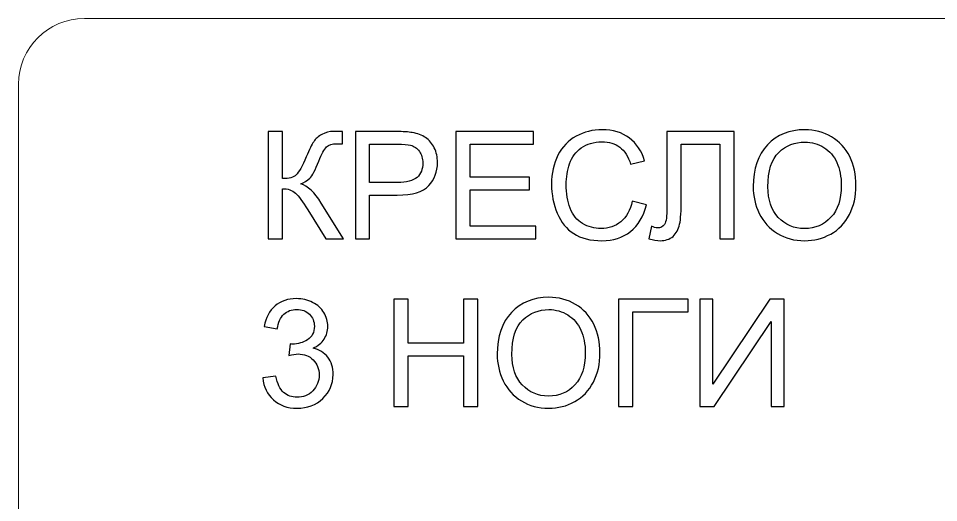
# Model space of a CAD drawing. Header units: centimetres. Extents: x -343 to 358, y -257 to 272.
# Drawn here: x -343.2 to -245.5, y -106.6 to -55.1 of the extents above; entities that cross this region are included whole.
import ezdxf

# ---------------------------------------------------------------- set-up
doc = ezdxf.new("R2010")
doc.units = ezdxf.units.CM
doc.header["$MEASUREMENT"] = 0
doc.layers.add('layer 1', color=7, linetype='Continuous')

msp = doc.modelspace()

# ---------------------------------------------------------------- linework, layer by layer
at = {"layer": 'layer 1', "color": 253, "lineweight": 20}
msp.add_open_spline([(-336.15246, -55.13063), (-336.15246, -55.13063), (-58.05242, -55.13063), (-58.05242, -55.13063), (-58.05242, -55.13063), (-54.20242, -55.13063), (-51.05242, -58.28063), (-51.05242, -62.13063), (-51.05242, -62.13063), (-51.05242, -62.13063), (-51.05242, -249.63733), (-51.05242, -249.63733), (-51.05242, -249.63733), (-51.05242, -253.48733), (-54.20242, -256.63733), (-58.05242, -256.63733), (-58.05242, -256.63733), (-58.05242, -256.63733), (-336.15246, -256.63733), (-336.15246, -256.63733), (-336.15246, -256.63733), (-340.00246, -256.63733), (-343.15246, -253.48733), (-343.15246, -249.63733), (-343.15246, -249.63733), (-343.15246, -249.63733), (-343.15246, -62.13063), (-343.15246, -62.13063), (-343.15246, -62.13063), (-343.15246, -58.28063), (-340.00246, -55.13063), (-336.15246, -55.13063)], degree=3, knots=[0, 0, 0, 0, 0.11111111, 0.11111111, 0.11111111, 0.11111111, 0.22222222, 0.22222222, 0.22222222, 0.22222222, 0.33333333, 0.33333333, 0.33333333, 0.33333333, 0.44444444, 0.44444444, 0.44444444, 0.44444444, 0.55555556, 0.55555556, 0.55555556, 0.55555556, 0.66666667, 0.66666667, 0.66666667, 0.66666667, 0.77777778, 0.77777778, 0.77777778, 0.77777778, 1, 1, 1, 1], dxfattribs=at)
at = {"layer": 'layer 1', "color": 250}
for points, knots in [([(-316.63343, -67.15119), (-316.63343, -67.15119), (-315.12015, -67.15119), (-315.12015, -67.15119), (-315.12015, -67.15119), (-315.12015, -67.15119), (-315.12015, -72.15299), (-315.12015, -72.15299), (-315.12015, -72.15299), (-314.43253, -72.15299), (-313.94669, -72.01759), (-313.66793, -71.74945), (-313.66793, -71.74945), (-313.38651, -71.48131), (-313.03075, -70.83882), (-312.59535, -69.81935), (-312.59535, -69.81935), (-312.27942, -69.06802), (-312.01924, -68.53969), (-311.81216, -68.23173), (-311.81216, -68.23173), (-311.60773, -67.9211), (-311.3157, -67.66093), (-310.93605, -67.45119), (-310.93605, -67.45119), (-310.55905, -67.24145), (-310.13958, -67.13526), (-309.68294, -67.13526), (-309.68294, -67.13526), (-309.10152, -67.13526), (-308.79621, -67.14057), (-308.76435, -67.15119), (-308.76435, -67.15119), (-308.76435, -67.15119), (-308.76435, -68.45739), (-308.76435, -68.45739), (-308.76435, -68.45739), (-308.81745, -68.45739), (-308.91833, -68.45474), (-309.06701, -68.44943), (-309.06701, -68.44943), (-309.23426, -68.44412), (-309.33515, -68.44146), (-309.37232, -68.44146), (-309.37232, -68.44146), (-309.85285, -68.44146), (-310.21126, -68.55828), (-310.44489, -68.79191), (-310.44489, -68.79191), (-310.68383, -69.02554), (-310.95463, -69.52466), (-311.2626, -70.28661), (-311.2626, -70.28661), (-311.6449, -71.25299), (-311.9688, -71.86361), (-312.23429, -72.11582), (-312.23429, -72.11582), (-312.49712, -72.36538), (-312.81571, -72.56716), (-313.18208, -72.71848), (-313.18208, -72.71848), (-312.44668, -72.92026), (-311.71924, -73.60256), (-311.00242, -74.76009), (-311.00242, -74.76009), (-311.00242, -74.76009), (-308.65284, -78.55658), (-308.65284, -78.55658), (-308.65284, -78.55658), (-308.65284, -78.55658), (-310.52719, -78.55658), (-310.52719, -78.55658), (-310.52719, -78.55658), (-310.52719, -78.55658), (-312.44137, -75.46629), (-312.44137, -75.46629), (-312.44137, -75.46629), (-312.96438, -74.60876), (-313.40244, -74.01938), (-313.75288, -73.70079), (-313.75288, -73.70079), (-314.10598, -73.37955), (-314.55997, -73.22026), (-315.12015, -73.22026), (-315.12015, -73.22026), (-315.12015, -73.22026), (-315.12015, -78.55658), (-315.12015, -78.55658), (-315.12015, -78.55658), (-315.12015, -78.55658), (-316.63343, -78.55658), (-316.63343, -78.55658), (-316.63343, -78.55658), (-316.63343, -78.55658), (-316.63343, -67.15119), (-316.63343, -67.15119)], [0, 0, 0, 0, 0.04, 0.04, 0.04, 0.04, 0.08, 0.08, 0.08, 0.08, 0.12, 0.12, 0.12, 0.12, 0.16, 0.16, 0.16, 0.16, 0.2, 0.2, 0.2, 0.2, 0.24, 0.24, 0.24, 0.24, 0.28, 0.28, 0.28, 0.28, 0.32, 0.32, 0.32, 0.32, 0.36, 0.36, 0.36, 0.36, 0.4, 0.4, 0.4, 0.4, 0.44, 0.44, 0.44, 0.44, 0.48, 0.48, 0.48, 0.48, 0.52, 0.52, 0.52, 0.52, 0.56, 0.56, 0.56, 0.56, 0.6, 0.6, 0.6, 0.6, 0.64, 0.64, 0.64, 0.64, 0.68, 0.68, 0.68, 0.68, 0.72, 0.72, 0.72, 0.72, 0.76, 0.76, 0.76, 0.76, 0.8, 0.8, 0.8, 0.8, 0.84, 0.84, 0.84, 0.84, 0.88, 0.88, 0.88, 0.88, 0.92, 0.92, 0.92, 0.92, 1, 1, 1, 1]), ([(-307.38646, -78.55658), (-307.38646, -78.55658), (-307.38646, -67.15119), (-307.38646, -67.15119), (-307.38646, -67.15119), (-307.38646, -67.15119), (-303.08024, -67.15119), (-303.08024, -67.15119), (-303.08024, -67.15119), (-302.32359, -67.15119), (-301.74483, -67.18836), (-301.34394, -67.26004), (-301.34394, -67.26004), (-300.78376, -67.35296), (-300.31384, -67.53084), (-299.9342, -67.79101), (-299.9342, -67.79101), (-299.55455, -68.05385), (-299.24923, -68.42022), (-299.01826, -68.89014), (-299.01826, -68.89014), (-298.78728, -69.36005), (-298.67312, -69.87776), (-298.67312, -70.44325), (-298.67312, -70.44325), (-298.67312, -71.40963), (-298.98109, -72.22999), (-299.59968, -72.89902), (-299.59968, -72.89902), (-300.21561, -73.5707), (-301.33332, -73.90522), (-302.94749, -73.90522), (-302.94749, -73.90522), (-302.94749, -73.90522), (-305.87318, -73.90522), (-305.87318, -73.90522), (-305.87318, -73.90522), (-305.87318, -73.90522), (-305.87318, -78.55658), (-305.87318, -78.55658), (-305.87318, -78.55658), (-305.87318, -78.55658), (-307.38646, -78.55658), (-307.38646, -78.55658)], [0, 0, 0, 0, 0.08333333, 0.08333333, 0.08333333, 0.08333333, 0.16666667, 0.16666667, 0.16666667, 0.16666667, 0.25, 0.25, 0.25, 0.25, 0.33333333, 0.33333333, 0.33333333, 0.33333333, 0.41666667, 0.41666667, 0.41666667, 0.41666667, 0.5, 0.5, 0.5, 0.5, 0.58333333, 0.58333333, 0.58333333, 0.58333333, 0.66666667, 0.66666667, 0.66666667, 0.66666667, 0.75, 0.75, 0.75, 0.75, 0.83333333, 0.83333333, 0.83333333, 0.83333333, 1, 1, 1, 1]), ([(-296.72974, -78.55658), (-296.72974, -78.55658), (-296.72974, -67.15119), (-296.72974, -67.15119), (-296.72974, -67.15119), (-296.72974, -67.15119), (-288.49429, -67.15119), (-288.49429, -67.15119), (-288.49429, -67.15119), (-288.49429, -67.15119), (-288.49429, -68.48925), (-288.49429, -68.48925), (-288.49429, -68.48925), (-288.49429, -68.48925), (-295.21646, -68.48925), (-295.21646, -68.48925), (-295.21646, -68.48925), (-295.21646, -68.48925), (-295.21646, -71.9937), (-295.21646, -71.9937), (-295.21646, -71.9937), (-295.21646, -71.9937), (-288.92438, -71.9937), (-288.92438, -71.9937), (-288.92438, -71.9937), (-288.92438, -71.9937), (-288.92438, -73.33176), (-288.92438, -73.33176), (-288.92438, -73.33176), (-288.92438, -73.33176), (-295.21646, -73.33176), (-295.21646, -73.33176), (-295.21646, -73.33176), (-295.21646, -73.33176), (-295.21646, -77.21852), (-295.21646, -77.21852), (-295.21646, -77.21852), (-295.21646, -77.21852), (-288.22349, -77.21852), (-288.22349, -77.21852), (-288.22349, -77.21852), (-288.22349, -77.21852), (-288.22349, -78.55658), (-288.22349, -78.55658), (-288.22349, -78.55658), (-288.22349, -78.55658), (-296.72974, -78.55658), (-296.72974, -78.55658)], [0, 0, 0, 0, 0.07692308, 0.07692308, 0.07692308, 0.07692308, 0.15384615, 0.15384615, 0.15384615, 0.15384615, 0.23076923, 0.23076923, 0.23076923, 0.23076923, 0.30769231, 0.30769231, 0.30769231, 0.30769231, 0.38461538, 0.38461538, 0.38461538, 0.38461538, 0.46153846, 0.46153846, 0.46153846, 0.46153846, 0.53846154, 0.53846154, 0.53846154, 0.53846154, 0.61538462, 0.61538462, 0.61538462, 0.61538462, 0.69230769, 0.69230769, 0.69230769, 0.69230769, 0.76923077, 0.76923077, 0.76923077, 0.76923077, 0.84615385, 0.84615385, 0.84615385, 0.84615385, 1, 1, 1, 1]), ([(-278.01279, -74.55567), (-278.01279, -74.55567), (-276.4995, -74.93797), (-276.4995, -74.93797), (-276.4995, -74.93797), (-276.81544, -76.1778), (-277.38358, -77.12029), (-278.20394, -77.77073), (-278.20394, -77.77073), (-279.0243, -78.42118), (-280.02785, -78.74773), (-281.21458, -78.74773), (-281.21458, -78.74773), (-282.44114, -78.74773), (-283.43938, -78.49817), (-284.20929, -77.9964), (-284.20929, -77.9964), (-284.97921, -77.49728), (-285.56329, -76.7725), (-285.96417, -75.8247), (-285.96417, -75.8247), (-286.36506, -74.87425), (-286.56683, -73.85743), (-286.56683, -72.76893), (-286.56683, -72.76893), (-286.56683, -71.58219), (-286.34117, -70.54679), (-285.88718, -69.66271), (-285.88718, -69.66271), (-285.4332, -68.77863), (-284.78806, -68.10695), (-283.95177, -67.64765), (-283.95177, -67.64765), (-283.11548, -67.18836), (-282.19424, -66.96004), (-281.19069, -66.96004), (-281.19069, -66.96004), (-280.04909, -66.96004), (-279.09067, -67.24942), (-278.31545, -67.83084), (-278.31545, -67.83084), (-277.53756, -68.41226), (-276.99597, -69.22731), (-276.69066, -70.27864), (-276.69066, -70.27864), (-276.69066, -70.27864), (-278.17208, -70.62909), (-278.17208, -70.62909), (-278.17208, -70.62909), (-278.43492, -69.80076), (-278.81987, -69.19545), (-279.32165, -68.81846), (-279.32165, -68.81846), (-279.82342, -68.43881), (-280.45528, -68.25031), (-281.21724, -68.25031), (-281.21724, -68.25031), (-282.0907, -68.25031), (-282.82344, -68.46005), (-283.41017, -68.87952), (-283.41017, -68.87952), (-283.9969, -69.29899), (-284.41107, -69.86448), (-284.64735, -70.57068), (-284.64735, -70.57068), (-284.88629, -71.27954), (-285.00576, -72.00963), (-285.00576, -72.76096), (-285.00576, -72.76096), (-285.00576, -73.73), (-284.86505, -74.5769), (-284.58363, -75.29903), (-284.58363, -75.29903), (-284.30222, -76.02382), (-283.86416, -76.56276), (-283.26946, -76.92117), (-283.26946, -76.92117), (-282.67477, -77.27958), (-282.03229, -77.45746), (-281.33936, -77.45746), (-281.33936, -77.45746), (-280.49511, -77.45746), (-279.7836, -77.21321), (-279.19952, -76.72736), (-279.19952, -76.72736), (-278.61545, -76.23886), (-278.21987, -75.51673), (-278.01279, -74.55567)], [0, 0, 0, 0, 0.04347826, 0.04347826, 0.04347826, 0.04347826, 0.08695652, 0.08695652, 0.08695652, 0.08695652, 0.13043478, 0.13043478, 0.13043478, 0.13043478, 0.17391304, 0.17391304, 0.17391304, 0.17391304, 0.2173913, 0.2173913, 0.2173913, 0.2173913, 0.26086957, 0.26086957, 0.26086957, 0.26086957, 0.30434783, 0.30434783, 0.30434783, 0.30434783, 0.34782609, 0.34782609, 0.34782609, 0.34782609, 0.39130435, 0.39130435, 0.39130435, 0.39130435, 0.43478261, 0.43478261, 0.43478261, 0.43478261, 0.47826087, 0.47826087, 0.47826087, 0.47826087, 0.52173913, 0.52173913, 0.52173913, 0.52173913, 0.56521739, 0.56521739, 0.56521739, 0.56521739, 0.60869565, 0.60869565, 0.60869565, 0.60869565, 0.65217391, 0.65217391, 0.65217391, 0.65217391, 0.69565217, 0.69565217, 0.69565217, 0.69565217, 0.73913043, 0.73913043, 0.73913043, 0.73913043, 0.7826087, 0.7826087, 0.7826087, 0.7826087, 0.82608696, 0.82608696, 0.82608696, 0.82608696, 0.86956522, 0.86956522, 0.86956522, 0.86956522, 0.91304348, 0.91304348, 0.91304348, 0.91304348, 1, 1, 1, 1]), ([(-274.31719, -67.15119), (-274.31719, -67.15119), (-267.19678, -67.15119), (-267.19678, -67.15119), (-267.19678, -67.15119), (-267.19678, -67.15119), (-267.19678, -78.55658), (-267.19678, -78.55658), (-267.19678, -78.55658), (-267.19678, -78.55658), (-268.71007, -78.55658), (-268.71007, -78.55658), (-268.71007, -78.55658), (-268.71007, -78.55658), (-268.71007, -68.48925), (-268.71007, -68.48925), (-268.71007, -68.48925), (-268.71007, -68.48925), (-272.8039, -68.48925), (-272.8039, -68.48925), (-272.8039, -68.48925), (-272.8039, -68.48925), (-272.8039, -74.36451), (-272.8039, -74.36451), (-272.8039, -74.36451), (-272.8039, -75.55921), (-272.85966, -76.43267), (-272.97116, -76.98754), (-272.97116, -76.98754), (-273.08267, -77.54507), (-273.31895, -77.97516), (-273.67736, -78.28578), (-273.67736, -78.28578), (-274.03577, -78.59375), (-274.49241, -78.74773), (-275.04197, -78.74773), (-275.04197, -78.74773), (-275.37649, -78.74773), (-275.77738, -78.6787), (-276.24464, -78.54065), (-276.24464, -78.54065), (-276.24464, -78.54065), (-275.97384, -77.20259), (-275.97384, -77.20259), (-275.97384, -77.20259), (-275.72693, -77.33002), (-275.51454, -77.39374), (-275.33932, -77.39374), (-275.33932, -77.39374), (-274.99949, -77.39374), (-274.74197, -77.26631), (-274.57206, -77.00878), (-274.57206, -77.00878), (-274.40214, -76.75126), (-274.31719, -76.14594), (-274.31719, -75.19018), (-274.31719, -75.19018), (-274.31719, -75.19018), (-274.31719, -67.15119), (-274.31719, -67.15119)], [0, 0, 0, 0, 0.0625, 0.0625, 0.0625, 0.0625, 0.125, 0.125, 0.125, 0.125, 0.1875, 0.1875, 0.1875, 0.1875, 0.25, 0.25, 0.25, 0.25, 0.3125, 0.3125, 0.3125, 0.3125, 0.375, 0.375, 0.375, 0.375, 0.4375, 0.4375, 0.4375, 0.4375, 0.5, 0.5, 0.5, 0.5, 0.5625, 0.5625, 0.5625, 0.5625, 0.625, 0.625, 0.625, 0.625, 0.6875, 0.6875, 0.6875, 0.6875, 0.75, 0.75, 0.75, 0.75, 0.8125, 0.8125, 0.8125, 0.8125, 0.875, 0.875, 0.875, 0.875, 1, 1, 1, 1]), ([(-265.16845, -73.00521), (-265.16845, -71.11493), (-264.65871, -69.63351), (-263.64189, -68.56359), (-263.64189, -68.56359), (-262.62507, -67.49367), (-261.31356, -66.96004), (-259.7047, -66.96004), (-259.7047, -66.96004), (-258.65071, -66.96004), (-257.70291, -67.21225), (-256.856, -67.71402), (-256.856, -67.71402), (-256.01175, -68.2158), (-255.36661, -68.91669), (-254.92325, -69.81669), (-254.92325, -69.81669), (-254.47988, -70.71404), (-254.25687, -71.73352), (-254.25687, -72.87247), (-254.25687, -72.87247), (-254.25687, -74.02734), (-254.4905, -75.06275), (-254.95776, -75.97338), (-254.95776, -75.97338), (-255.42502, -76.88666), (-256.08609, -77.57693), (-256.94096, -78.04419), (-256.94096, -78.04419), (-257.79849, -78.5141), (-258.72239, -78.74773), (-259.71266, -78.74773), (-259.71266, -78.74773), (-260.78789, -78.74773), (-261.7463, -78.48755), (-262.59321, -77.96985), (-262.59321, -77.96985), (-263.43747, -77.45215), (-264.07995, -76.74595), (-264.51535, -75.8486), (-264.51535, -75.8486), (-264.95075, -74.9539), (-265.16845, -74.0061), (-265.16845, -73.00521)], [0, 0, 0, 0, 0.08333333, 0.08333333, 0.08333333, 0.08333333, 0.16666667, 0.16666667, 0.16666667, 0.16666667, 0.25, 0.25, 0.25, 0.25, 0.33333333, 0.33333333, 0.33333333, 0.33333333, 0.41666667, 0.41666667, 0.41666667, 0.41666667, 0.5, 0.5, 0.5, 0.5, 0.58333333, 0.58333333, 0.58333333, 0.58333333, 0.66666667, 0.66666667, 0.66666667, 0.66666667, 0.75, 0.75, 0.75, 0.75, 0.83333333, 0.83333333, 0.83333333, 0.83333333, 1, 1, 1, 1]), ([(-263.60738, -73.03176), (-263.60738, -74.40434), (-263.23835, -75.48488), (-262.50029, -76.27338), (-262.50029, -76.27338), (-261.76223, -77.06188), (-260.83568, -77.45746), (-259.72063, -77.45746), (-259.72063, -77.45746), (-258.58433, -77.45746), (-257.65247, -77.05922), (-256.91706, -76.26276), (-256.91706, -76.26276), (-256.18432, -75.46629), (-255.81794, -74.33531), (-255.81794, -72.86981), (-255.81794, -72.86981), (-255.81794, -71.94326), (-255.97458, -71.13352), (-256.28786, -70.44325), (-256.28786, -70.44325), (-256.60113, -69.75298), (-257.06043, -69.21669), (-257.66309, -68.83704), (-257.66309, -68.83704), (-258.2684, -68.45739), (-258.9454, -68.26624), (-259.69673, -68.26624), (-259.69673, -68.26624), (-260.764, -68.26624), (-261.68259, -68.63261), (-262.4525, -69.36536), (-262.4525, -69.36536), (-263.22242, -70.09811), (-263.60738, -71.31936), (-263.60738, -73.03176)], [0, 0, 0, 0, 0.1, 0.1, 0.1, 0.1, 0.2, 0.2, 0.2, 0.2, 0.3, 0.3, 0.3, 0.3, 0.4, 0.4, 0.4, 0.4, 0.5, 0.5, 0.5, 0.5, 0.6, 0.6, 0.6, 0.6, 0.7, 0.7, 0.7, 0.7, 0.8, 0.8, 0.8, 0.8, 1, 1, 1, 1]), ([(-305.87318, -72.56716), (-305.87318, -72.56716), (-302.92625, -72.56716), (-302.92625, -72.56716), (-302.92625, -72.56716), (-301.94925, -72.56716), (-301.25898, -72.38662), (-300.84748, -72.0229), (-300.84748, -72.0229), (-300.43862, -71.65918), (-300.2342, -71.14945), (-300.2342, -70.48838), (-300.2342, -70.48838), (-300.2342, -70.01315), (-300.35367, -69.6043), (-300.59526, -69.26448), (-300.59526, -69.26448), (-300.83686, -68.92465), (-301.15544, -68.69899), (-301.54837, -68.59014), (-301.54837, -68.59014), (-301.80324, -68.52376), (-302.27315, -68.48925), (-302.95546, -68.48925), (-302.95546, -68.48925), (-302.95546, -68.48925), (-305.87318, -68.48925), (-305.87318, -68.48925), (-305.87318, -68.48925), (-305.87318, -68.48925), (-305.87318, -72.56716), (-305.87318, -72.56716)], [0, 0, 0, 0, 0.11111111, 0.11111111, 0.11111111, 0.11111111, 0.22222222, 0.22222222, 0.22222222, 0.22222222, 0.33333333, 0.33333333, 0.33333333, 0.33333333, 0.44444444, 0.44444444, 0.44444444, 0.44444444, 0.55555556, 0.55555556, 0.55555556, 0.55555556, 0.66666667, 0.66666667, 0.66666667, 0.66666667, 0.77777778, 0.77777778, 0.77777778, 0.77777778, 1, 1, 1, 1]), ([(-317.22282, -93.32571), (-317.22282, -93.32571), (-315.82104, -93.13456), (-315.82104, -93.13456), (-315.82104, -93.13456), (-315.65909, -93.93102), (-315.38829, -94.50448), (-315.00333, -94.85492), (-315.00333, -94.85492), (-314.61837, -95.20537), (-314.1458, -95.38059), (-313.58562, -95.38059), (-313.58562, -95.38059), (-312.9219, -95.38059), (-312.36172, -95.15227), (-311.91039, -94.69563), (-311.91039, -94.69563), (-311.45906, -94.23899), (-311.23339, -93.6735), (-311.23339, -92.99916), (-311.23339, -92.99916), (-311.23339, -92.35668), (-311.44313, -91.8257), (-311.86526, -91.40623), (-311.86526, -91.40623), (-312.28473, -90.98941), (-312.81836, -90.77967), (-313.46881, -90.77967), (-313.46881, -90.77967), (-313.7343, -90.77967), (-314.0635, -90.83277), (-314.45908, -90.93631), (-314.45908, -90.93631), (-314.45908, -90.93631), (-314.30244, -89.70975), (-314.30244, -89.70975), (-314.30244, -89.70975), (-314.20952, -89.72037), (-314.13253, -89.72568), (-314.07678, -89.72568), (-314.07678, -89.72568), (-313.47677, -89.72568), (-312.94049, -89.56904), (-312.45995, -89.25842), (-312.45995, -89.25842), (-311.98207, -88.9478), (-311.74313, -88.46992), (-311.74313, -87.82478), (-311.74313, -87.82478), (-311.74313, -87.31239), (-311.91836, -86.88761), (-312.26615, -86.55044), (-312.26615, -86.55044), (-312.61394, -86.21327), (-313.06261, -86.04601), (-313.61217, -86.04601), (-313.61217, -86.04601), (-314.15908, -86.04601), (-314.61306, -86.21858), (-314.97678, -86.56371), (-314.97678, -86.56371), (-315.3405, -86.90885), (-315.57413, -87.42655), (-315.67767, -88.11682), (-315.67767, -88.11682), (-315.67767, -88.11682), (-317.07945, -87.86195), (-317.07945, -87.86195), (-317.07945, -87.86195), (-316.90689, -86.92212), (-316.51927, -86.19203), (-315.9113, -85.67433), (-315.9113, -85.67433), (-315.30599, -85.15662), (-314.54935, -84.8991), (-313.64669, -84.8991), (-313.64669, -84.8991), (-313.02544, -84.8991), (-312.45199, -85.03184), (-311.92897, -85.29999), (-311.92897, -85.29999), (-311.40331, -85.56548), (-311.00242, -85.9292), (-310.72631, -86.38849), (-310.72631, -86.38849), (-310.44755, -86.85044), (-310.30949, -87.33894), (-310.30949, -87.85664), (-310.30949, -87.85664), (-310.30949, -88.3478), (-310.44224, -88.79382), (-310.70507, -89.19736), (-310.70507, -89.19736), (-310.97056, -89.6009), (-311.36348, -89.92214), (-311.88119, -90.16108), (-311.88119, -90.16108), (-311.20685, -90.31507), (-310.68383, -90.63896), (-310.30949, -91.13012), (-310.30949, -91.13012), (-309.93781, -91.61862), (-309.75197, -92.23455), (-309.75197, -92.96995), (-309.75197, -92.96995), (-309.75197, -93.96554), (-310.11569, -94.81245), (-310.84047, -95.50537), (-310.84047, -95.50537), (-311.56791, -96.1983), (-312.4865, -96.54343), (-313.59624, -96.54343), (-313.59624, -96.54343), (-314.59714, -96.54343), (-315.42812, -96.24343), (-316.08918, -95.64608), (-316.08918, -95.64608), (-316.7529, -95.04873), (-317.1299, -94.27616), (-317.22282, -93.32571)], [0, 0, 0, 0, 0.03225806, 0.03225806, 0.03225806, 0.03225806, 0.06451613, 0.06451613, 0.06451613, 0.06451613, 0.09677419, 0.09677419, 0.09677419, 0.09677419, 0.12903226, 0.12903226, 0.12903226, 0.12903226, 0.16129032, 0.16129032, 0.16129032, 0.16129032, 0.19354839, 0.19354839, 0.19354839, 0.19354839, 0.22580645, 0.22580645, 0.22580645, 0.22580645, 0.25806452, 0.25806452, 0.25806452, 0.25806452, 0.29032258, 0.29032258, 0.29032258, 0.29032258, 0.32258065, 0.32258065, 0.32258065, 0.32258065, 0.35483871, 0.35483871, 0.35483871, 0.35483871, 0.38709677, 0.38709677, 0.38709677, 0.38709677, 0.41935484, 0.41935484, 0.41935484, 0.41935484, 0.4516129, 0.4516129, 0.4516129, 0.4516129, 0.48387097, 0.48387097, 0.48387097, 0.48387097, 0.51612903, 0.51612903, 0.51612903, 0.51612903, 0.5483871, 0.5483871, 0.5483871, 0.5483871, 0.58064516, 0.58064516, 0.58064516, 0.58064516, 0.61290323, 0.61290323, 0.61290323, 0.61290323, 0.64516129, 0.64516129, 0.64516129, 0.64516129, 0.67741935, 0.67741935, 0.67741935, 0.67741935, 0.70967742, 0.70967742, 0.70967742, 0.70967742, 0.74193548, 0.74193548, 0.74193548, 0.74193548, 0.77419355, 0.77419355, 0.77419355, 0.77419355, 0.80645161, 0.80645161, 0.80645161, 0.80645161, 0.83870968, 0.83870968, 0.83870968, 0.83870968, 0.87096774, 0.87096774, 0.87096774, 0.87096774, 0.90322581, 0.90322581, 0.90322581, 0.90322581, 0.93548387, 0.93548387, 0.93548387, 0.93548387, 1, 1, 1, 1]), ([(-303.31652, -96.35228), (-303.31652, -96.35228), (-303.31652, -84.94689), (-303.31652, -84.94689), (-303.31652, -84.94689), (-303.31652, -84.94689), (-301.80323, -84.94689), (-301.80323, -84.94689), (-301.80323, -84.94689), (-301.80323, -84.94689), (-301.80323, -89.64604), (-301.80323, -89.64604), (-301.80323, -89.64604), (-301.80323, -89.64604), (-295.90938, -89.64604), (-295.90938, -89.64604), (-295.90938, -89.64604), (-295.90938, -89.64604), (-295.90938, -84.94689), (-295.90938, -84.94689), (-295.90938, -84.94689), (-295.90938, -84.94689), (-294.3961, -84.94689), (-294.3961, -84.94689), (-294.3961, -84.94689), (-294.3961, -84.94689), (-294.3961, -96.35228), (-294.3961, -96.35228), (-294.3961, -96.35228), (-294.3961, -96.35228), (-295.90938, -96.35228), (-295.90938, -96.35228), (-295.90938, -96.35228), (-295.90938, -96.35228), (-295.90938, -90.9841), (-295.90938, -90.9841), (-295.90938, -90.9841), (-295.90938, -90.9841), (-301.80323, -90.9841), (-301.80323, -90.9841), (-301.80323, -90.9841), (-301.80323, -90.9841), (-301.80323, -96.35228), (-301.80323, -96.35228), (-301.80323, -96.35228), (-301.80323, -96.35228), (-303.31652, -96.35228), (-303.31652, -96.35228)], [0, 0, 0, 0, 0.07692308, 0.07692308, 0.07692308, 0.07692308, 0.15384615, 0.15384615, 0.15384615, 0.15384615, 0.23076923, 0.23076923, 0.23076923, 0.23076923, 0.30769231, 0.30769231, 0.30769231, 0.30769231, 0.38461538, 0.38461538, 0.38461538, 0.38461538, 0.46153846, 0.46153846, 0.46153846, 0.46153846, 0.53846154, 0.53846154, 0.53846154, 0.53846154, 0.61538462, 0.61538462, 0.61538462, 0.61538462, 0.69230769, 0.69230769, 0.69230769, 0.69230769, 0.76923077, 0.76923077, 0.76923077, 0.76923077, 0.84615385, 0.84615385, 0.84615385, 0.84615385, 1, 1, 1, 1]), ([(-292.33856, -90.80091), (-292.33856, -88.91063), (-291.82882, -87.42921), (-290.812, -86.35929), (-290.812, -86.35929), (-289.79518, -85.28937), (-288.48367, -84.75574), (-286.87481, -84.75574), (-286.87481, -84.75574), (-285.82082, -84.75574), (-284.87302, -85.00795), (-284.02611, -85.50972), (-284.02611, -85.50972), (-283.18186, -86.0115), (-282.53672, -86.71239), (-282.09336, -87.61239), (-282.09336, -87.61239), (-281.64999, -88.50974), (-281.42698, -89.52922), (-281.42698, -90.66817), (-281.42698, -90.66817), (-281.42698, -91.82304), (-281.66061, -92.85845), (-282.12787, -93.76908), (-282.12787, -93.76908), (-282.59513, -94.68236), (-283.2562, -95.37263), (-284.11107, -95.83989), (-284.11107, -95.83989), (-284.9686, -96.3098), (-285.8925, -96.54343), (-286.88277, -96.54343), (-286.88277, -96.54343), (-287.958, -96.54343), (-288.91641, -96.28325), (-289.76332, -95.76555), (-289.76332, -95.76555), (-290.60758, -95.24785), (-291.25006, -94.54165), (-291.68546, -93.6443), (-291.68546, -93.6443), (-292.12086, -92.7496), (-292.33856, -91.8018), (-292.33856, -90.80091)], [0, 0, 0, 0, 0.08333333, 0.08333333, 0.08333333, 0.08333333, 0.16666667, 0.16666667, 0.16666667, 0.16666667, 0.25, 0.25, 0.25, 0.25, 0.33333333, 0.33333333, 0.33333333, 0.33333333, 0.41666667, 0.41666667, 0.41666667, 0.41666667, 0.5, 0.5, 0.5, 0.5, 0.58333333, 0.58333333, 0.58333333, 0.58333333, 0.66666667, 0.66666667, 0.66666667, 0.66666667, 0.75, 0.75, 0.75, 0.75, 0.83333333, 0.83333333, 0.83333333, 0.83333333, 1, 1, 1, 1]), ([(-279.45439, -84.94689), (-279.45439, -84.94689), (-272.07912, -84.94689), (-272.07912, -84.94689), (-272.07912, -84.94689), (-272.07912, -84.94689), (-272.07912, -86.28495), (-272.07912, -86.28495), (-272.07912, -86.28495), (-272.07912, -86.28495), (-277.94111, -86.28495), (-277.94111, -86.28495), (-277.94111, -86.28495), (-277.94111, -86.28495), (-277.94111, -96.35228), (-277.94111, -96.35228), (-277.94111, -96.35228), (-277.94111, -96.35228), (-279.45439, -96.35228), (-279.45439, -96.35228), (-279.45439, -96.35228), (-279.45439, -96.35228), (-279.45439, -84.94689), (-279.45439, -84.94689)], [0, 0, 0, 0, 0.14285714, 0.14285714, 0.14285714, 0.14285714, 0.28571429, 0.28571429, 0.28571429, 0.28571429, 0.42857143, 0.42857143, 0.42857143, 0.42857143, 0.57142857, 0.57142857, 0.57142857, 0.57142857, 0.71428571, 0.71428571, 0.71428571, 0.71428571, 1, 1, 1, 1]), ([(-270.82866, -84.94689), (-270.82866, -84.94689), (-269.45874, -84.94689), (-269.45874, -84.94689), (-269.45874, -84.94689), (-269.45874, -84.94689), (-269.45874, -93.97881), (-269.45874, -93.97881), (-269.45874, -93.97881), (-269.45874, -93.97881), (-263.38702, -84.94689), (-263.38702, -84.94689), (-263.38702, -84.94689), (-263.38702, -84.94689), (-261.89232, -84.94689), (-261.89232, -84.94689), (-261.89232, -84.94689), (-261.89232, -84.94689), (-261.89232, -96.35228), (-261.89232, -96.35228), (-261.89232, -96.35228), (-261.89232, -96.35228), (-263.26224, -96.35228), (-263.26224, -96.35228), (-263.26224, -96.35228), (-263.26224, -96.35228), (-263.26224, -87.34425), (-263.26224, -87.34425), (-263.26224, -87.34425), (-263.26224, -87.34425), (-269.31803, -96.35228), (-269.31803, -96.35228), (-269.31803, -96.35228), (-269.31803, -96.35228), (-270.82866, -96.35228), (-270.82866, -96.35228), (-270.82866, -96.35228), (-270.82866, -96.35228), (-270.82866, -84.94689), (-270.82866, -84.94689)], [0, 0, 0, 0, 0.09090909, 0.09090909, 0.09090909, 0.09090909, 0.18181818, 0.18181818, 0.18181818, 0.18181818, 0.27272727, 0.27272727, 0.27272727, 0.27272727, 0.36363636, 0.36363636, 0.36363636, 0.36363636, 0.45454545, 0.45454545, 0.45454545, 0.45454545, 0.54545455, 0.54545455, 0.54545455, 0.54545455, 0.63636364, 0.63636364, 0.63636364, 0.63636364, 0.72727273, 0.72727273, 0.72727273, 0.72727273, 0.81818182, 0.81818182, 0.81818182, 0.81818182, 1, 1, 1, 1]), ([(-290.77749, -90.82746), (-290.77749, -92.20004), (-290.40846, -93.28058), (-289.6704, -94.06908), (-289.6704, -94.06908), (-288.93234, -94.85758), (-288.00579, -95.25316), (-286.89074, -95.25316), (-286.89074, -95.25316), (-285.75444, -95.25316), (-284.82258, -94.85492), (-284.08717, -94.05846), (-284.08717, -94.05846), (-283.35443, -93.26199), (-282.98805, -92.13101), (-282.98805, -90.66551), (-282.98805, -90.66551), (-282.98805, -89.73896), (-283.14469, -88.92922), (-283.45797, -88.23895), (-283.45797, -88.23895), (-283.77124, -87.54868), (-284.23054, -87.01239), (-284.8332, -86.63274), (-284.8332, -86.63274), (-285.43851, -86.25309), (-286.11551, -86.06194), (-286.86684, -86.06194), (-286.86684, -86.06194), (-287.93411, -86.06194), (-288.8527, -86.42831), (-289.62261, -87.16106), (-289.62261, -87.16106), (-290.39253, -87.89381), (-290.77749, -89.11506), (-290.77749, -90.82746)], [0, 0, 0, 0, 0.1, 0.1, 0.1, 0.1, 0.2, 0.2, 0.2, 0.2, 0.3, 0.3, 0.3, 0.3, 0.4, 0.4, 0.4, 0.4, 0.5, 0.5, 0.5, 0.5, 0.6, 0.6, 0.6, 0.6, 0.7, 0.7, 0.7, 0.7, 0.8, 0.8, 0.8, 0.8, 1, 1, 1, 1])]:
    msp.add_open_spline(points, degree=3, knots=knots, dxfattribs=at)

doc.saveas('drawing.dxf')
